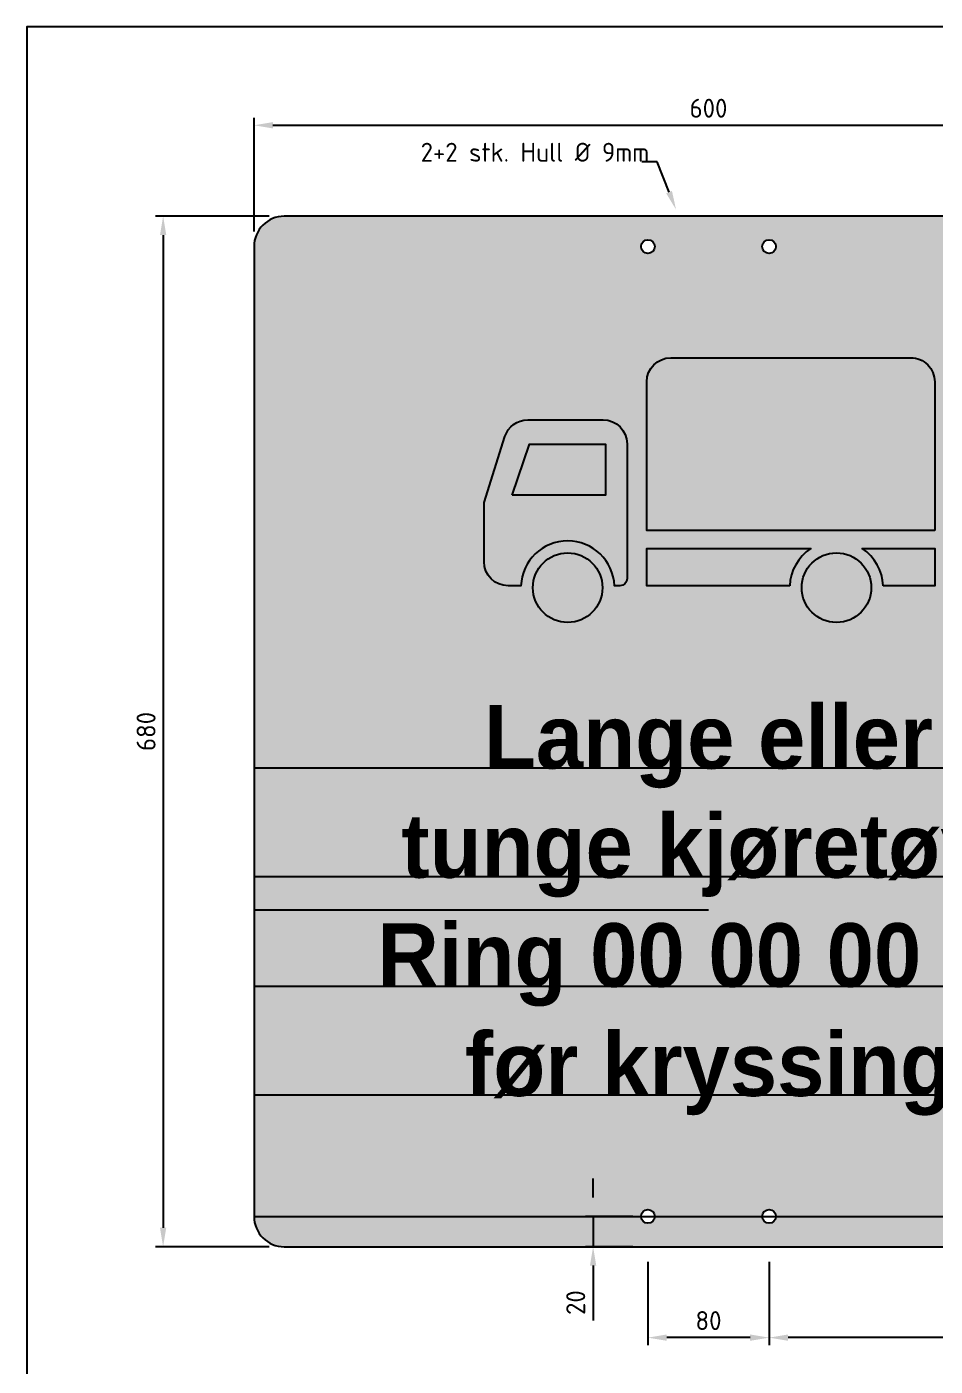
# Model space of a CAD drawing. Header units: millimetres. Extents: x 0 to 900, y 0 to 1385.
# Drawn here: x 0 to 600, y 501 to 1385 of the extents above; entities that cross this region are included whole.
import ezdxf
from ezdxf import colors
from ezdxf.entities.mleader import LeaderData, LeaderLine
from ezdxf.math import Vec2, Vec3

# ---------------------------------------------------------------- set-up
doc = ezdxf.new("R2010")
doc.units = ezdxf.units.MM
for name, color, linetype in [('DIM-ISO_1-10', 4, 'Continuous'), ('RAMME', 7, 'Continuous'), ('Skilt', 7, 'Continuous'), ('Skilt tekst', 7, 'Continuous'), ('Skilt-kontur', 4, 'Continuous'), ('Skravur-Sort', 250, 'Continuous')]:
    doc.layers.add(name, color=color, linetype=linetype)
doc.layers.add('Hjelpelinjer', color=41, linetype='Continuous', plot=False)
doc.layers.add('Skravur-Gul', color=7, linetype='Continuous', true_color=0xffcc1f)
doc.styles.add('ISO25', font='ISO3098.shx')
doc.styles.add('NSB Myriad Semibold', font='Myrsmbd.ttf')
doc.dimstyles.new('DIM-ISO_1-5', dxfattribs={"dimscale": 5, "dimtxt": 2.5, "dimasz": 2.5, "dimexe": 1, "dimexo": 2, "dimgap": 1, "dimtad": 1, "dimdec": 0, "dimdsep": 46, "dimtxsty": 'ISO25', "dimcen": 0, "dimclrd": 256, "dimclre": 256, "dimclrt": 2, "dimadec": 0, "dimazin": 0, "dimtp": 0.1, "dimtm": 0.1, "dimtfac": 0.71, "dimtdec": 0, "dimtmove": 0, "dimatfit": 3, "dimfxl": 1, "dimtzin": 0, "dimarcsym": 0})

# ---------------------------------------------------------------- blocks, each defined once
blk = doc.blocks.new('A$C18334642')
at = {"linetype": 'Continuous', "elevation": 4999.999699332046}
for points in [[(0.231368476539501, 0.04714948201672087), (0.08353549175558328, 0.04714948201672087), (0.08353549175558328, 0.123529857487938, -0.4142135623730951), (0.09585490715357992, 0.1358492728868441), (0.2190490611405949, 0.1358492728868441, -0.4142135623730952), (0.2313684765385915, 0.123529857487938)], [(0.07343357112836202, 0.0225106512198181, -0.4142135623730956), (0.06973774650850828, 0.01881482659996436), (0.06695872360455724, 0.01881482659996436, 0.9611391071420656), (0.01895071931744496, 0.01881482659996436), (0.01231941521837143, 0.01881482659996436, -0.4142135623730951), (-1.796252036001533e-10, 0.031134241997961), (-1.796252036001533e-10, 0.0615855274088517), (0.01069253723176189, 0.09540418429492092, -0.3271134414962206), (0.02243882473339909, 0.1040097437889926), (0.06111415572968326, 0.1040097437889926, -0.4142135623730945), (0.07343357112836202, 0.091690328390996)], [(0.1569281717825106, 0.01881482659996436), (0.08353549175558328, 0.01881482659996436), (0.08353549175558328, 0.03790992046788233), (0.1676949208776932, 0.03790992046788233, 0.2414271095197844)], [(0.2049361760696229, 0.01881482659996436, 0.241427109519786), (0.1941694269755772, 0.03790992046788233), (0.231368476539501, 0.03790992046788233), (0.231368476539501, 0.01881482659996436)]]:
    blk.add_lwpolyline(points, format="xyb", close=True, dxfattribs=at)
blk.add_lwpolyline([(0.01436761187073898, 0.0653378669110225), (0.02340080816634327, 0.09151662463295906), (0.06234609726948293, 0.09151662463295906), (0.06234609726948293, 0.0653378669110225)], close=True, dxfattribs=at)
at = {"linetype": 'Continuous'}
for centre in [(0.04295472146145585, 0.01786315175991149, 4999.999699332046), (0.1809321739265215, 0.01786315175991149, 4999.999699332046)]:
    blk.add_circle(centre, 0.0178631523280629, dxfattribs=at)
blk = doc.blocks.new('lastebil')
h = blk.add_hatch(color=256)
edge = h.paths.add_edge_path()
edge.add_ellipse((693.3405586052618, 1252.143028492466), major_axis=(18.66673321821199, 18.66673321821199), ratio=1, start_angle=45.00000000211472, end_angle=135.0000000021149)
edge.add_line((666.9418113228653, 1252.143028491483), (666.9418113228653, 1088.470795338887))
edge.add_line((666.9418113228653, 1088.470795338887), (983.7267787169808, 1088.470795338888))
edge.add_line((983.7267787169817, 1088.470795338888), (983.7267787150328, 1252.14302849246))
edge.add_ellipse((957.3280314326362, 1252.143028492466), major_axis=(-18.66673321821195, 18.66673321821195), ratio=1, start_angle=225.0000000000001, end_angle=314.9999999978853)
edge.add_line((957.3280314336148, 1278.541775774861), (693.3405586042791, 1278.541775774861))
h = blk.add_hatch(color=256)
edge = h.paths.add_edge_path()
edge.add_ellipse((514.3359330288367, 1054.152423870118), major_axis=(-18.66673321752304, 18.66673321752304), ratio=1, start_angle=45.00000000000023, end_angle=135)
edge.add_line((514.3359330288276, 1027.753676588696), (528.5458703839961, 1027.753676588696))
edge.add_ellipse((579.9830178344732, 1025.714373361075), major_axis=(-36.40012977652914, 36.40012977652917), ratio=1, start_angle=227.2703884564017, end_angle=402.72961154359837, ccw=False)
edge.add_line((631.4201652849501, 1027.753676588696), (637.3752143648502, 1027.753676588696))
edge.add_ellipse((637.3752143648467, 1035.673300774097), major_axis=(5.600019965945962, 5.600019965945962), ratio=1, start_angle=224.9999999999999, end_angle=314.999999999999)
edge.add_line((645.2948385502482, 1035.673300774098), (645.2948385502484, 1183.915466140897))
edge.add_ellipse((618.8960912680955, 1183.915466140172), major_axis=(-18.66673321803975, 18.66673321803975), ratio=1, start_angle=225.0000000015861, end_angle=315.000000001586)
edge.add_line((618.8960912673751, 1210.314213422324), (536.020381989606, 1210.314213422324))
edge.add_ellipse((536.020381990334, 1183.915466140184), major_axis=(-18.66673321803133, 18.66673321803133), ratio=1, start_angle=-44.99999999842933, end_angle=27.4544655759586)
edge.add_line((510.8497659146728, 1191.873728792168), (487.9371857474152, 1119.405178322024))
edge.add_line((487.9371857474157, 1119.405178322024), (487.9371857474157, 1054.152423870124))
h.paths.add_polyline_path([(518.7249258553388, 1127.445905826674), (538.081775060205, 1183.543243802253), (621.5359659955061, 1183.543243802253), (621.535965995507, 1127.445905826676)], flags=16)
h = blk.add_hatch(color=256)
edge = h.paths.add_edge_path()
edge.add_ellipse((579.9830178354473, 1025.714373360012), major_axis=(-27.06676316687469, 27.06676316687469), ratio=1, start_angle=0, end_angle=360)
h = blk.add_hatch(color=256)
edge = h.paths.add_edge_path()
edge.add_ellipse((875.6489874029116, 1025.714373359122), major_axis=(-36.40012977689116, 36.40012977689118), ratio=1, start_angle=-11.562477522837298, end_angle=42.729611541446275, ccw=False)
edge.add_line((847.2834451559606, 1068.671734877091), (666.9418113228652, 1068.671734877091))
edge.add_line((666.9418113228653, 1068.671734877091), (666.9418113228653, 1027.753676588697))
edge.add_line((666.9418113228653, 1027.753676588696), (824.2118399519994, 1027.753676588696))
h = blk.add_hatch(color=256)
edge = h.paths.add_edge_path()
edge.add_ellipse((875.648987403451, 1025.714373360012), major_axis=(-27.06676316687463, 27.06676316687463), ratio=1, start_angle=0, end_angle=360)
h = blk.add_hatch(color=256)
edge = h.paths.add_edge_path()
edge.add_ellipse((875.64898740326, 1025.714373361498), major_axis=(36.40012977596371, 36.40012977596371), ratio=1, start_angle=317.27038845596525, end_angle=371.56247752024916, ccw=False)
edge.add_line((927.0861348529538, 1027.753676588696), (983.7267787169809, 1027.753676588696))
edge.add_line((983.7267787169817, 1027.753676588696), (983.7267787169817, 1068.671734877091))
edge.add_line((983.7267787169817, 1068.671734877091), (904.0145296514295, 1068.671734877091))
blk = doc.blocks.new('*D15')
at = {"layer": 'Defpoints', "color": 0, "transparency": 16777216}
for p in [(170, 1259.999999999999), (90, 579.9999999999991), (170, 579.9999999999991)]:
    blk.add_point(p, dxfattribs=at)
at = {"layer": 'DIM-ISO_1-10', "lineweight": -2, "transparency": 16777216}
for p, q in [((160, 1259.999999999999), (85.00000000000016, 1259.999999999999)), ((90.00000000000014, 1247.499999999999), (90, 592.4999999999991)), ((160, 579.9999999999991), (85, 579.9999999999991))]:
    blk.add_line(p, q, dxfattribs=at)
at = {"layer": 'DIM-ISO_1-10', "transparency": 16777216}
for points in [[(87.91666666666681, 1247.499999999999), (92.08333333333347, 1247.499999999999), (90.00000000000016, 1259.999999999999)], [(87.91666666666667, 592.4999999999991), (92.08333333333333, 592.4999999999991), (90, 579.9999999999991)]]:
    blk.add_solid(points, dxfattribs=at)
at = {"layer": 'DIM-ISO_1-10', "color": 2, "transparency": 16777216, "insert": (78.74999999999993, 919.9999999999991), "char_height": 12.5, "attachment_point": 5, "rotation": 90, "style": 'ISO25'}
blk.add_mtext('680', dxfattribs=at)
blk = doc.blocks.new('*D16')
at = {"layer": 'Defpoints', "color": 0, "transparency": 16777216}
for p in [(750, 1319.999999999999), (150, 1239.999999999999), (750, 1239.999999999999)]:
    blk.add_point(p, dxfattribs=at)
at = {"layer": 'DIM-ISO_1-10', "lineweight": -2, "transparency": 16777216}
for p, q in [((150, 1249.999999999999), (150, 1324.999999999999)), ((162.5, 1319.999999999999), (737.5, 1319.999999999999)), ((750, 1249.999999999999), (750, 1324.999999999999))]:
    blk.add_line(p, q, dxfattribs=at)
at = {"layer": 'DIM-ISO_1-10', "transparency": 16777216}
for points in [[(162.5, 1322.083333333332), (162.5, 1317.916666666666), (150, 1319.999999999999)], [(737.5, 1322.083333333332), (737.5, 1317.916666666666), (750, 1319.999999999999)]]:
    blk.add_solid(points, dxfattribs=at)
at = {"layer": 'DIM-ISO_1-10', "color": 2, "transparency": 16777216, "insert": (450, 1331.249999999999), "char_height": 12.5, "attachment_point": 5, "style": 'ISO25'}
blk.add_mtext('600', dxfattribs=at)
blk = doc.blocks.new('*D17')
at = {"layer": 'Defpoints', "color": 0, "transparency": 16777216}
for p in [(750, 599.9999999999991), (490, 579.9999999999991), (490, 519.9999999999993)]:
    blk.add_point(p, dxfattribs=at)
at = {"layer": 'DIM-ISO_1-10', "lineweight": -2, "transparency": 16777216}
for p, q in [((750, 589.9999999999991), (750, 514.9999999999993)), ((490, 569.9999999999991), (490, 514.9999999999993)), ((737.5, 519.9999999999993), (502.5, 519.9999999999993))]:
    blk.add_line(p, q, dxfattribs=at)
at = {"layer": 'DIM-ISO_1-10', "transparency": 16777216}
for points in [[(502.5, 522.0833333333327), (502.5, 517.916666666666), (490, 519.9999999999993)], [(737.5, 522.0833333333327), (737.5, 517.916666666666), (750, 519.9999999999993)]]:
    blk.add_solid(points, dxfattribs=at)
at = {"layer": 'DIM-ISO_1-10', "color": 2, "transparency": 16777216, "insert": (620, 531.4665354330701), "char_height": 12.5, "attachment_point": 5, "style": 'ISO25'}
blk.add_mtext('260', dxfattribs=at)
blk = doc.blocks.new('*D18')
at = {"layer": 'Defpoints', "color": 0, "transparency": 16777216}
for p in [(410, 579.9999999999991), (490, 579.9999999999991), (410, 519.9999999999993)]:
    blk.add_point(p, dxfattribs=at)
at = {"layer": 'DIM-ISO_1-10', "lineweight": -2, "transparency": 16777216}
for p, q in [((410, 569.9999999999991), (410, 514.9999999999993)), ((490, 569.9999999999991), (490, 514.9999999999993)), ((477.5, 519.9999999999993), (422.5, 519.9999999999993))]:
    blk.add_line(p, q, dxfattribs=at)
at = {"layer": 'DIM-ISO_1-10', "transparency": 16777216}
for points in [[(422.5, 522.0833333333327), (422.5, 517.916666666666), (410, 519.9999999999993)], [(477.5, 522.0833333333327), (477.5, 517.916666666666), (490, 519.9999999999993)]]:
    blk.add_solid(points, dxfattribs=at)
at = {"layer": 'DIM-ISO_1-10', "color": 2, "transparency": 16777216, "insert": (450, 531.2499999999993), "char_height": 12.5, "attachment_point": 5, "style": 'ISO25'}
blk.add_mtext('80', dxfattribs=at)
blk = doc.blocks.new('*D19')
at = {"layer": 'Defpoints', "color": 0, "transparency": 16777216}
for p in [(410, 599.9999999999991), (373.830897664473, 579.9999999999991), (410, 579.9999999999991)]:
    blk.add_point(p, dxfattribs=at)
at = {"layer": 'DIM-ISO_1-10', "lineweight": -2, "transparency": 16777216}
for p, q in [((373.830897664473, 612.4999999999991), (373.830897664473, 624.9999999999991)), ((400, 599.9999999999991), (368.830897664473, 599.9999999999991)), ((373.830897664473, 599.9999999999991), (373.830897664473, 579.9999999999991)), ((400, 579.9999999999991), (368.830897664473, 579.9999999999991)), ((373.830897664473, 567.4999999999991), (373.830897664473, 531.240157480314))]:
    blk.add_line(p, q, dxfattribs=at)
at = {"layer": 'DIM-ISO_1-10', "transparency": 16777216}
for points in [[(371.7475643311397, 612.4999999999991), (375.9142309978063, 612.4999999999991), (373.830897664473, 599.9999999999991)], [(371.7475643311397, 567.4999999999991), (375.9142309978063, 567.4999999999991), (373.830897664473, 579.9999999999991)]]:
    blk.add_solid(points, dxfattribs=at)
at = {"layer": 'DIM-ISO_1-10', "color": 2, "transparency": 16777216, "insert": (362.3643622314021, 543.1200787401567), "char_height": 12.5, "attachment_point": 5, "rotation": 90, "style": 'ISO25'}
blk.add_mtext('20', dxfattribs=at)

msp = doc.modelspace()

# ---------------------------------------------------------------- hatches: boundary and pattern name
at = {"layer": 'Skravur-Gul'}
h = msp.add_hatch(color=256, dxfattribs=at)
h.dxf.hatch_style = 1
edge = h.paths.add_edge_path(flags=16)
edge.add_arc((410, 1239.999999999999), 4.5, 0, 360)
edge = h.paths.add_edge_path(flags=16)
edge.add_arc((490, 1239.999999999999), 4.5, 0, 360)
edge = h.paths.add_edge_path(flags=16)
edge.add_arc((410, 599.9999999999991), 4.5, 0, 360)
edge = h.paths.add_edge_path(flags=16)
edge.add_arc((490, 599.9999999999991), 4.5, 0, 360)
edge = h.paths.add_edge_path()
edge.add_line((170, 579.9999999999991), (730, 579.9999999999991))
edge.add_arc((730, 599.9999999999991), 20, 270, 360)
edge.add_line((750, 599.9999999999991), (750, 1239.999999999999))
edge.add_arc((730, 1239.999999999999), 20, 0, 90)
edge.add_line((730, 1259.999999999999), (170, 1259.999999999999))
edge.add_arc((170, 1239.999999999999), 20, 90, 180)
edge.add_line((150, 1239.999999999999), (150, 599.9999999999991))
edge.add_arc((170, 599.9999999999991), 20, 180, 270)

# ---------------------------------------------------------------- linework, layer by layer
at = {"layer": 'Hjelpelinjer'}
msp.add_line((450, 801.9999999999991), (150, 801.9999999999991), dxfattribs=at)
for points in [[(150.0000000000002, 895.9999999999991), (749.9999999999998, 895.9999999999991)], [(749.9999999999995, 823.9999999999991), (150, 823.9999999999991)], [(150.0000000000001, 751.9999999999991), (750.0000000000002, 751.9999999999991)], [(749.9999999999998, 679.9999999999991), (150, 679.9999999999991)], [(150, 599.9999999999991), (749.9999999999998, 599.9999999999991)]]:
    msp.add_lwpolyline(points, dxfattribs=at)
at = {"layer": 'RAMME'}
msp.add_lwpolyline([(0, 0), (900, 0), (900, 1385), (0, 1385)], close=True, dxfattribs=at)
at = {"layer": 'Skilt'}
msp.add_lwpolyline([(170, 579.9999999999991), (730, 579.9999999999991, 0.414213562373095), (750, 599.9999999999991), (750, 1239.999999999999, 0.414213562373095), (730, 1259.999999999999), (170, 1259.999999999999, 0.414213562373095), (150, 1239.999999999999), (150, 599.9999999999991, 0.414213562373095)], format="xyb", close=True, dxfattribs=at)
at = {"layer": 'Skilt-kontur'}
for centre in [(410, 1239.999999999999), (490, 1239.999999999999), (410, 599.9999999999991), (490, 599.9999999999991)]:
    msp.add_circle(centre, 4.5, dxfattribs=at)

# ---------------------------------------------------------------- block references
at = {"layer": 'Skravur-Sort'}
for name, p, xscale, yscale, zscale in [('lastebil', (9.085156943227958, 399.45846759801), 0.5999999999999943, 0.5999999999999943, 0.5999999999999943), ('A$C18334642', (301.8474686226236, 991.9201822084171, -6428571.041998344), 1285.71428571431, 1285.71428571431, 1285.71428571431)]:
    msp.add_blockref(name, p, dxfattribs=dict(at, xscale=xscale, yscale=yscale, zscale=zscale))

# ---------------------------------------------------------------- texts
at = {"layer": 'Skilt tekst', "insert": (450, 801.9999999999991), "char_height": 42, "width": 450, "attachment_point": 5, "line_spacing_factor": 1.028571428571428, "style": 'NSB Myriad Semibold'}
msp.add_mtext('{\\fNSB Myriad SemiBold|b0|i0|c0|p2;Lange eller\\Ptunge kjøretøy:\\PRing 00 00 00 00 før kryssing}', dxfattribs=at)

# ---------------------------------------------------------------- dimensions: what is measured, and where the dimension line sits
at = {"layer": 'DIM-ISO_1-10'}
for base, p1, p2, picture, middle in [((750, 1319.999999999999), (150, 1239.999999999999), (750, 1239.999999999999), '*D16', (450, 1331.249999999999)), ((490, 519.9999999999993), (750, 599.9999999999991), (490, 579.9999999999991), '*D17', (620, 531.4665354330701))]:
    dim = msp.add_linear_dim(base=base, p1=p1, p2=p2, dimstyle='DIM-ISO_1-5', dxfattribs=at)
    dim.commit()
    dim.dimension.update_dxf_attribs({"geometry": picture, "text_midpoint": middle})
for base, p1, p2, picture, middle in [((90, 579.9999999999991), (170, 1259.999999999999), (170, 579.9999999999991), '*D15', (78.74999999999993, 919.9999999999991)), ((373.830897664473, 579.9999999999991), (410, 599.9999999999991), (410, 579.9999999999991), '*D19', (362.3643622314021, 543.1200787401567))]:
    dim = msp.add_linear_dim(base=base, p1=p1, p2=p2, angle=90, dimstyle='DIM-ISO_1-5', dxfattribs=at)
    dim.commit()
    dim.dimension.update_dxf_attribs({"geometry": picture, "text_midpoint": middle})
dim = msp.add_linear_dim(base=(410, 519.9999999999993), p1=(490, 579.9999999999991), p2=(410, 579.9999999999991), dimstyle='DIM-ISO_1-5', override={"dimtmove": 1}, dxfattribs=at)
dim.commit()
dim.dimension.update_dxf_attribs({"geometry": '*D18', "text_midpoint": (450, 531.2499999999993)})

# ---------------------------------------------------------------- leaders
ml = msp.add_multileader_mtext('Standard', dxfattribs=at)
ml.set_content('2+2 stk. Hull %%C 9mm', color=2, style='ISO25')
ml.set_leader_properties()
ml.build(insert=Vec2(0, 0))
ml.multileader.update_dxf_attribs({"text_left_attachment_type": 7, "text_right_attachment_type": 7, "text_top_attachment_type": 10, "text_bottom_attachment_type": 10, "dogleg_length": 2, "arrow_head_size": 12.5, "scale": 5})
ctx = ml.context
ctx.base_point, ctx.scale, ctx.char_height, ctx.arrow_head_size, ctx.landing_gap_size, ctx.plane_origin = Vec3(252.4965670514102, 1295.973518670684), 5, 12.5, 12.5, 7.5, Vec3(428.5975033578984, 1264.32579848388)
ctx.left_attachment, ctx.right_attachment, ctx.top_attachment, ctx.bottom_attachment = 7, 7, 10, 10
notes = []
notes.append((ctx, [(0, (1, 1, 0), (416.009892266135, 1295.973518670684), (-1, 0), 10, [(0, [(428.5975033578984, 1264.32579848388)], 0, [])])]))
ctx.mtext.insert, ctx.mtext.flow_direction = Vec3(259.9965670514102, 1308.473518670684), 5
for ctx, leaders in notes:
    for number, flags, end, landing, length, lines in leaders:
        leader = LeaderData()
        leader.index, (leader.has_last_leader_line, leader.has_dogleg_vector, leader.attachment_direction) = number, flags
        leader.last_leader_point, leader.dogleg_vector, leader.dogleg_length = Vec3(end), Vec3(landing), length
        for number, points, colour, breaks in lines:
            line = LeaderLine()
            line.index, line.vertices, line.color, line.breaks = number, Vec3.list(points), colors.encode_raw_color(colour), breaks
            leader.lines.append(line)
        ctx.leaders.append(leader)

doc.saveas('drawing.dxf')
